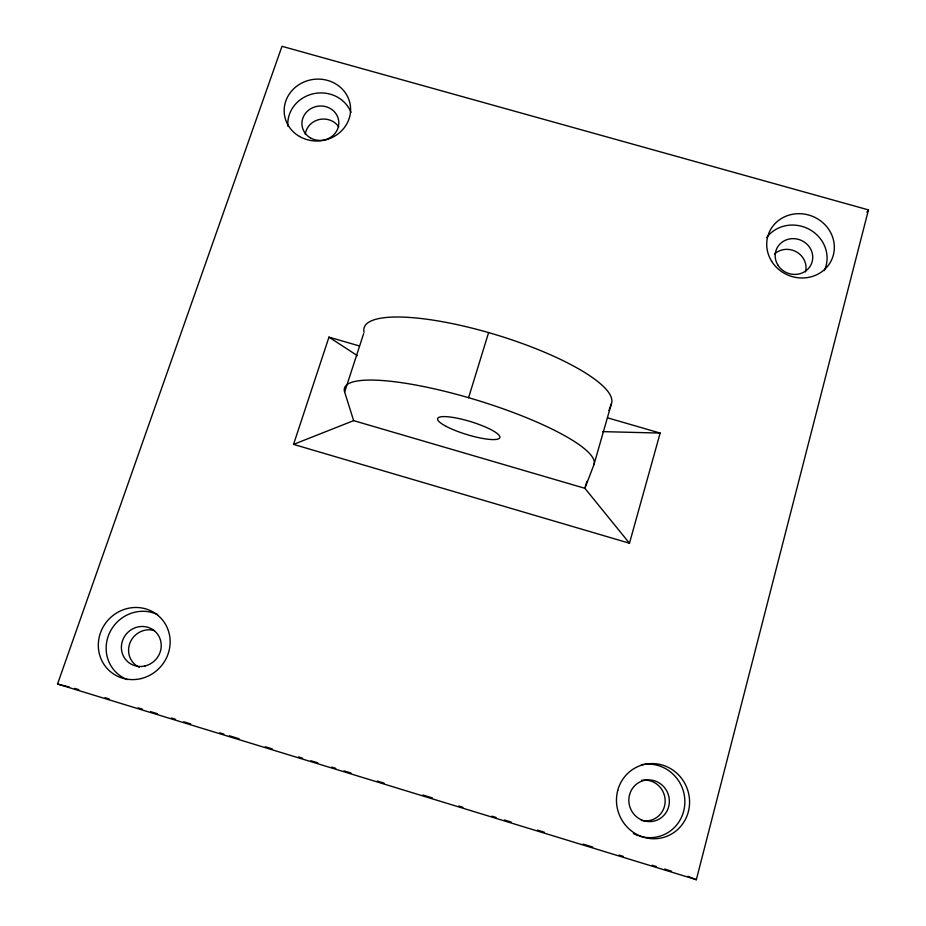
<?xml version="1.0" encoding="UTF-8"?>
<svg xmlns="http://www.w3.org/2000/svg" width="926" height="926" viewBox="0 0 926 926"><rect width="100%" height="100%" fill="white"/><g stroke="black" fill="none" stroke-linecap="round" stroke-linejoin="round"><path stroke-width="1.39" d="M696.34 879.7L868.472 209.901L281.99 46.3L57.528 684.036L696.34 879.7L687.914 876.309M359.462 345.977L328.973 337.145L293.542 444.387L629.472 543.226L660.157 433.079L607.502 417.823M586.876 481.381L584.885 488.303L629.472 543.226M293.542 444.387L353.651 420.635L584.885 488.303L593.925 464.736L611.392 403.805A129.362 31.797 17 0 0 489.241 332.77A129.362 31.797 17 0 0 364.068 332.307M468.591 397.694L488.604 332.584M353.651 420.635L344.634 392.045L363.629 333.673M608.961 410.426L611.392 403.805M866.852 212.262L868.472 209.901M602.606 431.62L660.157 433.079M57.528 684.036L69.369 687.046M74.624 688.377L78.779 689.65M105.02 697.683L109.175 698.956M138.182 707.846L142.326 709.108M150.625 711.654L157.524 713.761M171.345 717.997L175.489 719.27M183.776 721.805L190.687 723.924M219.705 732.802L223.849 734.075M229.382 735.765L239.047 738.728M265.299 746.773L272.209 748.879M298.461 756.924L302.605 758.197M310.893 760.732L317.803 762.85M331.624 767.075L335.768 768.348M344.055 770.883L350.966 773.002M377.218 781.046L384.128 783.164M422.812 795.006L432.477 797.969M458.729 806.014L462.884 807.275M491.891 816.165L496.035 817.438M504.334 819.973L511.233 822.091M537.485 830.124L544.395 832.242M583.079 844.095L592.756 847.047M619.008 855.092L623.152 856.365M652.17 865.243L656.314 866.516M664.602 869.051L671.512 871.169M328.973 337.145L357.413 355.688M305.256 134.328A18.126 16.899 -8.1 0 1 319.412 119.489A18.126 16.899 -8.1 0 1 338.742 126.955M139.305 667.299A20.002 19.11 -48.2 0 1 130.115 642.586A20.002 19.11 -48.2 0 1 154.48 630.606M641.533 780.387A20.488 19.759 70.1 0 1 665.169 801.071A20.488 19.759 70.1 0 1 641.359 820.39M774.425 254.106A18.566 17.397 21.7 0 1 796.568 251.953A18.566 17.397 21.7 0 1 805.493 271.897M766.554 237.693A33.429 31.276 21.5 0 1 810.042 229.752A33.429 31.276 21.5 0 1 824.267 270.681M641.29 764.807A36.936 35.616 69.8 0 1 684.858 802.611A36.936 35.616 69.8 0 1 639.669 836.12M638.384 835.703A36.936 35.616 69.8 0 1 633.372 833.527M127.221 679.58A36.045 34.412 -47.8 0 1 109.604 632.794A36.045 34.412 -47.8 0 1 157.64 614.598M287.893 126.249A32.607 30.35 -8 0 1 313.497 93.723A32.607 30.35 -8 0 1 350.977 112.382M344.634 392.045A130.485 27.109 17 0 1 469.227 397.879A130.485 27.109 17 0 1 593.925 464.736M299.503 136.458A33.255 30.894 -7.9 0 0 350.572 110.819A33.255 30.894 -7.9 0 0 302.084 82.877A33.255 30.894 -7.9 0 0 299.503 136.458M141.03 678.596A36.832 35.13 -47.5 0 0 161.379 618.672A36.832 35.13 -47.5 0 0 100.286 633.372A36.832 35.13 -47.5 0 0 141.03 678.596M617.735 790.48A37.758 36.392 69.5 0 0 662.426 837.706A37.758 36.392 69.5 0 0 678.932 775.282A37.758 36.392 69.5 0 0 617.735 790.48M771.613 261.213A34.112 31.854 21.3 0 0 830.171 262.602A34.112 31.854 21.3 0 0 799.809 213.686A34.112 31.854 21.3 0 0 771.613 261.213M310.407 137.893A18.474 17.2 -8 0 0 338.8 123.679A18.474 17.2 -8 0 0 311.9 108.076A18.474 17.2 -8 0 0 310.407 137.893M145.069 665.944A20.43 19.504 -47.8 0 0 156.378 632.701A20.43 19.504 -47.8 0 0 122.487 640.804A20.43 19.504 -47.8 0 0 145.069 665.944M629.53 794.832A20.928 20.175 69.8 0 0 654.288 821.026A20.928 20.175 69.8 0 0 663.467 786.417A20.928 20.175 69.8 0 0 629.53 794.832M777.863 265.056A18.937 17.721 21.5 0 0 810.389 265.889A18.937 17.721 21.5 0 0 793.594 238.642A18.937 17.721 21.5 0 0 777.863 265.056M446.274 426.423A32.526 6.737 17 0 0 498.663 438.774A32.526 6.737 17 0 0 461.206 419.073A32.526 6.737 17 0 0 446.274 426.423"/></g></svg>
